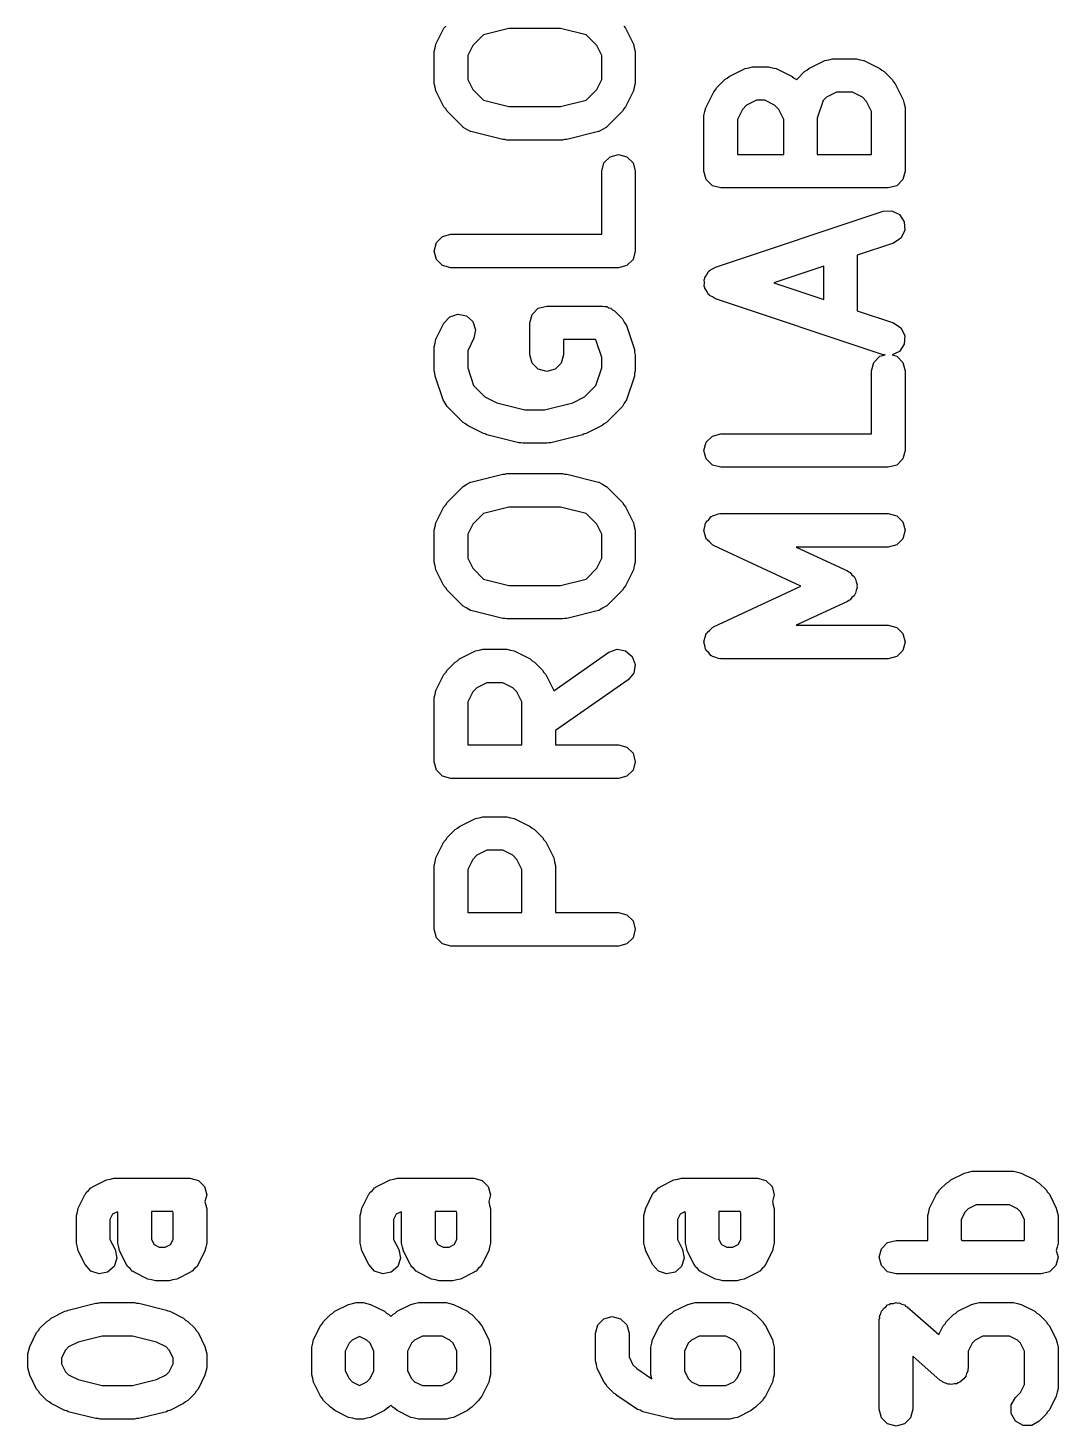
# Model space of a CAD drawing. Extents: x 6.22 to 8.54, y -5.54 to -4.04.
# Drawn here: x 7.6161 to 7.9791, y -5.2839 to -4.7912 of the extents above; entities that cross this region are included whole.
import ezdxf

# ---------------------------------------------------------------- set-up
doc = ezdxf.new("R2010")
doc.units = 0
doc.header["$MEASUREMENT"] = 0
doc.layers.add('BLACK', color=7, linetype='CONTINUOUS')

msp = doc.modelspace()

# ---------------------------------------------------------------- linework, layer by layer
at = {"layer": 'BLACK', "linetype": 'CONTINUOUS'}
for p, q in [((7.75984, -4.79689), (7.76265, -4.79127)), ((7.76265, -4.79127), (7.76328, -4.79056)), ((7.77658, -4.79362), (7.77279, -4.79741)), ((7.78553, -4.79138), (7.77658, -4.79362)), ((7.80376, -4.79138), (7.78553, -4.79138)), ((7.81272, -4.79362), (7.80376, -4.79138)), ((7.81651, -4.79741), (7.81272, -4.79362)), ((7.82602, -4.79056), (7.82665, -4.79127)), ((7.82665, -4.79127), (7.82946, -4.79689)), ((7.75922, -4.79954), (7.75957, -4.79822)), ((7.75957, -4.79822), (7.75984, -4.79689)), ((7.77279, -4.79741), (7.77103, -4.80093)), ((7.81827, -4.80093), (7.81651, -4.79741)), ((7.82946, -4.79689), (7.82973, -4.79822)), ((7.82973, -4.79822), (7.83008, -4.79954)), ((7.75922, -4.81078), (7.75922, -4.79954)), ((7.77103, -4.80093), (7.77103, -4.80939)), ((7.81827, -4.80939), (7.81827, -4.80093)), ((7.83008, -4.79954), (7.83008, -4.81078)), ((7.8913, -4.8055), (7.89693, -4.80269)), ((7.89693, -4.80269), (7.89826, -4.80242)), ((7.89826, -4.80242), (7.89957, -4.80207)), ((7.89957, -4.80207), (7.90801, -4.80207)), ((7.90801, -4.80207), (7.90932, -4.80242)), ((7.90932, -4.80242), (7.91065, -4.80269)), ((7.91065, -4.80269), (7.91627, -4.8055)), ((7.86247, -4.80895), (7.86318, -4.80831)), ((7.86318, -4.80831), (7.86881, -4.8055)), ((7.86881, -4.8055), (7.87014, -4.80523)), ((7.87014, -4.80523), (7.87145, -4.80488)), ((7.87145, -4.80488), (7.87707, -4.80488)), ((7.87707, -4.80488), (7.87838, -4.80523)), ((7.87838, -4.80523), (7.87971, -4.8055)), ((7.87971, -4.8055), (7.88534, -4.80831)), ((7.88534, -4.80831), (7.88605, -4.80895)), ((7.88696, -4.80942), (7.88977, -4.80661)), ((7.88977, -4.80661), (7.89059, -4.80613)), ((7.89059, -4.80613), (7.8913, -4.8055)), ((7.91627, -4.8055), (7.91698, -4.80613)), ((7.91698, -4.80613), (7.91781, -4.80661)), ((7.91781, -4.80661), (7.92062, -4.80942)), ((7.75957, -4.8121), (7.75922, -4.81078)), ((7.75984, -4.81343), (7.75957, -4.8121)), ((7.76265, -4.81905), (7.75984, -4.81343)), ((7.77103, -4.80939), (7.77279, -4.81291)), ((7.77279, -4.81291), (7.77658, -4.8167)), ((7.81272, -4.8167), (7.81651, -4.81291)), ((7.81651, -4.81291), (7.81827, -4.80939)), ((7.82946, -4.81343), (7.82665, -4.81905)), ((7.82973, -4.8121), (7.82946, -4.81343)), ((7.83008, -4.81078), (7.82973, -4.8121)), ((7.85492, -4.81939), (7.85773, -4.81377)), ((7.85773, -4.81377), (7.85836, -4.81306)), ((7.85836, -4.81306), (7.85884, -4.81223)), ((7.85884, -4.81223), (7.86165, -4.80942)), ((7.86165, -4.80942), (7.86247, -4.80895)), ((7.88605, -4.80895), (7.88687, -4.80942)), ((7.88687, -4.80942), (7.88693, -4.80947)), ((7.88693, -4.80947), (7.88696, -4.80942)), ((7.92062, -4.80942), (7.92109, -4.81024)), ((7.92109, -4.81024), (7.92172, -4.81096)), ((7.92172, -4.81096), (7.92454, -4.81658)), ((7.77658, -4.8167), (7.78553, -4.81894)), ((7.80376, -4.81894), (7.81272, -4.8167)), ((7.86932, -4.81845), (7.86787, -4.81991)), ((7.87284, -4.81669), (7.86932, -4.81845)), ((7.87568, -4.81669), (7.87284, -4.81669)), ((7.8792, -4.81845), (7.87568, -4.81669)), ((7.88066, -4.81991), (7.8792, -4.81845)), ((7.89629, -4.81679), (7.89423, -4.82299)), ((7.89744, -4.81564), (7.89629, -4.81679)), ((7.90096, -4.81388), (7.89744, -4.81564)), ((7.90661, -4.81388), (7.90096, -4.81388)), ((7.91013, -4.81564), (7.90661, -4.81388)), ((7.91159, -4.81709), (7.91013, -4.81564)), ((7.91335, -4.82062), (7.91159, -4.81709)), ((7.92454, -4.81658), (7.92481, -4.81791)), ((7.92481, -4.81791), (7.92516, -4.81922)), ((7.76328, -4.81976), (7.76265, -4.81905)), ((7.76376, -4.82058), (7.76328, -4.81976)), ((7.76938, -4.82621), (7.76376, -4.82058)), ((7.78553, -4.81894), (7.80376, -4.81894)), ((7.82554, -4.82058), (7.81992, -4.82621)), ((7.82602, -4.81976), (7.82554, -4.82058)), ((7.82665, -4.81905), (7.82602, -4.81976)), ((7.85429, -4.82203), (7.85465, -4.82072)), ((7.85429, -4.84172), (7.85429, -4.82203)), ((7.85465, -4.82072), (7.85492, -4.81939)), ((7.86787, -4.81991), (7.86611, -4.82343)), ((7.86611, -4.82343), (7.86611, -4.83581)), ((7.88242, -4.82343), (7.88066, -4.81991)), ((7.88242, -4.83581), (7.88242, -4.82343)), ((7.89423, -4.82299), (7.89423, -4.83581)), ((7.91335, -4.83581), (7.91335, -4.82062)), ((7.92516, -4.81922), (7.92516, -4.84172)), ((7.76943, -4.82623), (7.76938, -4.82621)), ((7.76945, -4.82628), (7.76943, -4.82623)), ((7.77075, -4.827), (7.76945, -4.82628)), ((7.77203, -4.82774), (7.77075, -4.827)), ((7.77208, -4.82774), (7.77203, -4.82774)), ((7.77213, -4.82776), (7.77208, -4.82774)), ((7.78337, -4.83057), (7.77213, -4.82776)), ((7.81717, -4.82776), (7.80592, -4.83057)), ((7.81722, -4.82774), (7.81717, -4.82776)), ((7.81727, -4.82774), (7.81722, -4.82774)), ((7.81855, -4.827), (7.81727, -4.82774)), ((7.81984, -4.82628), (7.81855, -4.827)), ((7.81987, -4.82623), (7.81984, -4.82628)), ((7.81992, -4.82621), (7.81987, -4.82623)), ((7.7841, -4.83056), (7.78337, -4.83057)), ((7.78481, -4.83075), (7.7841, -4.83056)), ((7.80449, -4.83075), (7.78481, -4.83075)), ((7.80519, -4.83056), (7.80449, -4.83075)), ((7.80592, -4.83057), (7.80519, -4.83056)), ((7.81906, -4.83877), (7.82122, -4.8366)), ((7.82122, -4.8366), (7.82418, -4.83581)), ((7.82418, -4.83581), (7.82713, -4.8366)), ((7.82713, -4.8366), (7.82929, -4.83877)), ((7.86611, -4.83581), (7.88242, -4.83581)), ((7.89423, -4.83581), (7.91335, -4.83581)), ((7.81827, -4.84172), (7.81906, -4.83877)), ((7.81827, -4.86393), (7.81827, -4.84172)), ((7.82929, -4.83877), (7.83008, -4.84172)), ((7.83008, -4.84172), (7.83008, -4.86984)), ((7.85509, -4.84467), (7.85429, -4.84172)), ((7.92516, -4.84172), (7.92437, -4.84467)), ((7.85725, -4.84683), (7.85509, -4.84467)), ((7.8602, -4.84762), (7.85725, -4.84683)), ((7.91925, -4.84762), (7.8602, -4.84762)), ((7.92221, -4.84683), (7.91925, -4.84762)), ((7.92437, -4.84467), (7.92221, -4.84683)), ((7.85833, -4.87549), (7.91739, -4.8558)), ((7.91739, -4.8558), (7.92044, -4.85562)), ((7.92044, -4.85562), (7.92317, -4.85698)), ((7.92317, -4.85698), (7.92486, -4.85954)), ((7.92504, -4.86259), (7.92367, -4.86532)), ((7.92486, -4.85954), (7.92504, -4.86259)), ((7.75922, -4.86984), (7.76001, -4.86689)), ((7.76001, -4.86689), (7.76217, -4.86473)), ((7.76217, -4.86473), (7.76512, -4.86393)), ((7.76512, -4.86393), (7.81827, -4.86393)), ((7.92112, -4.86701), (7.90829, -4.87128)), ((7.92367, -4.86532), (7.92112, -4.86701)), ((7.76001, -4.87279), (7.75922, -4.86984)), ((7.76217, -4.87495), (7.76001, -4.87279)), ((7.82929, -4.87279), (7.82713, -4.87495)), ((7.83008, -4.86984), (7.82929, -4.87279)), ((7.90829, -4.87128), (7.90829, -4.89089)), ((7.76512, -4.87575), (7.76217, -4.87495)), ((7.82418, -4.87575), (7.76512, -4.87575)), ((7.82713, -4.87495), (7.82418, -4.87575)), ((7.85525, -4.87823), (7.85578, -4.87717)), ((7.85578, -4.87717), (7.85608, -4.87697)), ((7.85608, -4.87697), (7.85628, -4.87667)), ((7.85628, -4.87667), (7.85734, -4.87614)), ((7.85734, -4.87614), (7.85833, -4.87549)), ((7.89648, -4.87522), (7.87887, -4.88109)), ((7.89648, -4.88696), (7.89648, -4.87522)), ((7.85441, -4.8799), (7.85458, -4.87958)), ((7.85449, -4.88109), (7.85441, -4.8799)), ((7.85441, -4.88227), (7.85449, -4.88109)), ((7.85458, -4.8826), (7.85441, -4.88227)), ((7.85458, -4.87958), (7.8546, -4.87922)), ((7.8546, -4.88296), (7.85458, -4.8826)), ((7.8546, -4.87922), (7.85525, -4.87823)), ((7.87887, -4.88109), (7.89648, -4.88696)), ((7.85525, -4.88395), (7.8546, -4.88296)), ((7.85578, -4.88501), (7.85525, -4.88395)), ((7.85608, -4.88521), (7.85578, -4.88501)), ((7.85628, -4.88551), (7.85608, -4.88521)), ((7.85734, -4.88604), (7.85628, -4.88551)), ((7.85833, -4.88669), (7.85734, -4.88604)), ((7.91739, -4.90638), (7.85833, -4.88669)), ((7.76468, -4.89303), (7.76758, -4.89207)), ((7.76758, -4.89207), (7.77057, -4.89268)), ((7.79296, -4.89515), (7.79375, -4.8922)), ((7.79375, -4.8922), (7.79591, -4.89003)), ((7.79591, -4.89003), (7.79887, -4.88924)), ((7.79887, -4.88924), (7.81855, -4.88924)), ((7.81855, -4.88924), (7.8193, -4.88944)), ((7.8193, -4.88944), (7.82008, -4.88944)), ((7.82008, -4.88944), (7.82075, -4.88983)), ((7.82075, -4.88983), (7.8215, -4.89003)), ((7.8215, -4.89003), (7.82205, -4.89058)), ((7.82205, -4.89058), (7.82273, -4.89097)), ((7.82273, -4.89097), (7.82554, -4.89379)), ((7.90829, -4.89089), (7.92112, -4.89517)), ((7.75984, -4.90094), (7.76265, -4.89532)), ((7.76265, -4.89532), (7.76468, -4.89303)), ((7.77057, -4.89268), (7.77286, -4.89471)), ((7.77286, -4.89471), (7.77383, -4.89761)), ((7.79296, -4.9064), (7.79296, -4.89515)), ((7.82554, -4.89379), (7.82622, -4.89496)), ((7.82622, -4.89496), (7.82697, -4.89609)), ((7.82697, -4.89609), (7.82978, -4.90453)), ((7.92112, -4.89517), (7.92367, -4.89686)), ((7.92367, -4.89686), (7.92504, -4.89959)), ((7.75922, -4.90359), (7.75957, -4.90227)), ((7.75957, -4.90227), (7.75984, -4.90094)), ((7.77322, -4.9006), (7.77103, -4.90498)), ((7.77383, -4.89761), (7.77322, -4.9006)), ((7.81611, -4.90105), (7.80477, -4.90105)), ((7.80477, -4.90105), (7.80477, -4.9064)), ((7.8162, -4.90115), (7.81611, -4.90105)), ((7.81827, -4.90736), (7.8162, -4.90115)), ((7.92504, -4.89959), (7.92486, -4.90264)), ((7.75922, -4.91202), (7.75922, -4.90359)), ((7.77103, -4.90498), (7.77103, -4.91106)), ((7.79375, -4.90935), (7.79296, -4.9064)), ((7.80477, -4.9064), (7.80398, -4.90935)), ((7.81827, -4.91106), (7.81827, -4.90736)), ((7.82978, -4.90453), (7.82984, -4.90548)), ((7.82984, -4.90548), (7.83008, -4.9064)), ((7.83008, -4.9064), (7.83008, -4.91202)), ((7.91414, -4.90907), (7.9163, -4.90691)), ((7.9163, -4.90691), (7.91812, -4.90642)), ((7.91812, -4.90642), (7.91739, -4.90638)), ((7.92317, -4.90519), (7.9206, -4.90648)), ((7.9206, -4.90648), (7.92221, -4.90691)), ((7.92221, -4.90691), (7.92437, -4.90907)), ((7.92486, -4.90264), (7.92317, -4.90519)), ((7.75946, -4.91294), (7.75922, -4.91202)), ((7.77103, -4.91106), (7.77309, -4.91727)), ((7.79591, -4.91151), (7.79375, -4.90935)), ((7.79887, -4.9123), (7.79591, -4.91151)), ((7.80182, -4.91151), (7.79887, -4.9123)), ((7.80398, -4.90935), (7.80182, -4.91151)), ((7.8162, -4.91727), (7.81827, -4.91106)), ((7.83008, -4.91202), (7.82984, -4.91294)), ((7.91335, -4.91202), (7.91414, -4.90907)), ((7.91335, -4.93424), (7.91335, -4.91202)), ((7.92437, -4.90907), (7.92516, -4.91202)), ((7.92516, -4.91202), (7.92516, -4.94014)), ((7.75952, -4.91389), (7.75946, -4.91294)), ((7.76233, -4.92233), (7.75952, -4.91389)), ((7.77309, -4.91727), (7.77706, -4.92123)), ((7.81224, -4.92123), (7.8162, -4.91727)), ((7.82978, -4.91389), (7.82697, -4.92233)), ((7.82984, -4.91294), (7.82978, -4.91389)), ((7.77706, -4.92123), (7.78124, -4.92332)), ((7.80805, -4.92332), (7.81224, -4.92123)), ((7.76308, -4.92346), (7.76233, -4.92233)), ((7.76376, -4.92463), (7.76308, -4.92346)), ((7.76938, -4.93026), (7.76376, -4.92463)), ((7.78124, -4.92332), (7.79116, -4.9258)), ((7.79116, -4.9258), (7.79814, -4.9258)), ((7.79814, -4.9258), (7.80805, -4.92332)), ((7.82554, -4.92463), (7.81992, -4.93026)), ((7.82622, -4.92346), (7.82554, -4.92463)), ((7.82697, -4.92233), (7.82622, -4.92346)), ((7.7702, -4.93073), (7.76938, -4.93026)), ((7.77092, -4.93136), (7.7702, -4.93073)), ((7.77654, -4.93418), (7.77092, -4.93136)), ((7.81838, -4.93136), (7.81276, -4.93418)), ((7.81909, -4.93073), (7.81838, -4.93136)), ((7.81992, -4.93026), (7.81909, -4.93073)), ((7.77718, -4.93431), (7.77654, -4.93418)), ((7.77775, -4.93462), (7.77718, -4.93431)), ((7.789, -4.93744), (7.77775, -4.93462)), ((7.81155, -4.93462), (7.8003, -4.93744)), ((7.81212, -4.93431), (7.81155, -4.93462)), ((7.81276, -4.93418), (7.81212, -4.93431)), ((7.85509, -4.93719), (7.85725, -4.93503)), ((7.85725, -4.93503), (7.8602, -4.93424)), ((7.8602, -4.93424), (7.91335, -4.93424)), ((7.78973, -4.93742), (7.789, -4.93744)), ((7.79043, -4.93761), (7.78973, -4.93742)), ((7.79887, -4.93761), (7.79043, -4.93761)), ((7.79957, -4.93742), (7.79887, -4.93761)), ((7.8003, -4.93744), (7.79957, -4.93742)), ((7.85429, -4.94014), (7.85509, -4.93719)), ((7.85509, -4.9431), (7.85429, -4.94014)), ((7.92516, -4.94014), (7.92437, -4.9431)), ((7.85725, -4.94526), (7.85509, -4.9431)), ((7.8602, -4.94605), (7.85725, -4.94526)), ((7.91925, -4.94605), (7.8602, -4.94605)), ((7.92221, -4.94526), (7.91925, -4.94605)), ((7.92437, -4.9431), (7.92221, -4.94526)), ((7.77075, -4.95205), (7.77203, -4.95131)), ((7.77203, -4.95131), (7.77208, -4.95131)), ((7.77208, -4.95131), (7.77213, -4.95129)), ((7.77213, -4.95129), (7.78337, -4.94847)), ((7.78337, -4.94847), (7.7841, -4.94849)), ((7.7841, -4.94849), (7.78481, -4.9483)), ((7.78481, -4.9483), (7.80449, -4.9483)), ((7.80449, -4.9483), (7.80519, -4.94849)), ((7.80519, -4.94849), (7.80592, -4.94847)), ((7.80592, -4.94847), (7.81717, -4.95129)), ((7.81717, -4.95129), (7.81722, -4.95131)), ((7.81722, -4.95131), (7.81727, -4.95131)), ((7.81727, -4.95131), (7.81855, -4.95205)), ((7.76376, -4.95846), (7.76938, -4.95284)), ((7.76938, -4.95284), (7.76943, -4.95281)), ((7.76943, -4.95281), (7.76945, -4.95277)), ((7.76945, -4.95277), (7.77075, -4.95205)), ((7.81855, -4.95205), (7.81984, -4.95277)), ((7.81984, -4.95277), (7.81987, -4.95281)), ((7.81987, -4.95281), (7.81992, -4.95284)), ((7.81992, -4.95284), (7.82554, -4.95846)), ((7.75984, -4.96562), (7.76265, -4.96)), ((7.76265, -4.96), (7.76328, -4.95929)), ((7.76328, -4.95929), (7.76376, -4.95846)), ((7.78553, -4.96011), (7.77658, -4.96235)), ((7.80376, -4.96011), (7.78553, -4.96011)), ((7.81272, -4.96235), (7.80376, -4.96011)), ((7.82554, -4.95846), (7.82602, -4.95929)), ((7.82602, -4.95929), (7.82665, -4.96)), ((7.82665, -4.96), (7.82946, -4.96562)), ((7.75957, -4.96695), (7.75984, -4.96562)), ((7.77279, -4.96614), (7.77103, -4.96966)), ((7.77658, -4.96235), (7.77279, -4.96614)), ((7.81651, -4.96614), (7.81272, -4.96235)), ((7.81827, -4.96966), (7.81651, -4.96614)), ((7.82946, -4.96562), (7.82973, -4.96695)), ((7.85463, -4.96703), (7.85485, -4.96577)), ((7.85485, -4.96577), (7.85502, -4.96557)), ((7.85502, -4.96557), (7.85509, -4.96531)), ((7.85509, -4.96531), (7.85599, -4.96441)), ((7.85599, -4.96441), (7.85681, -4.96343)), ((7.85681, -4.96343), (7.85706, -4.96334)), ((7.85706, -4.96334), (7.85725, -4.96315)), ((7.85725, -4.96315), (7.85848, -4.96282)), ((7.85848, -4.96282), (7.85969, -4.96238)), ((7.85969, -4.96238), (7.85995, -4.96243)), ((7.85995, -4.96243), (7.8602, -4.96236)), ((7.8602, -4.96236), (7.91925, -4.96236)), ((7.91925, -4.96236), (7.92221, -4.96315)), ((7.92221, -4.96315), (7.92437, -4.96531)), ((7.92437, -4.96531), (7.92516, -4.96826)), ((7.75922, -4.96826), (7.75957, -4.96695)), ((7.75922, -4.97951), (7.75922, -4.96826)), ((7.77103, -4.96966), (7.77103, -4.97812)), ((7.81827, -4.97812), (7.81827, -4.96966)), ((7.82973, -4.96695), (7.83008, -4.96826)), ((7.83008, -4.96826), (7.83008, -4.97951)), ((7.85429, -4.96826), (7.85463, -4.96703)), ((7.85436, -4.96852), (7.85429, -4.96826)), ((7.85432, -4.96878), (7.85436, -4.96852)), ((7.85475, -4.96998), (7.85432, -4.96878)), ((7.85509, -4.97122), (7.85475, -4.96998)), ((7.85527, -4.9714), (7.85509, -4.97122)), ((7.85536, -4.97165), (7.85527, -4.9714)), ((7.92437, -4.97122), (7.92221, -4.97338)), ((7.92516, -4.96826), (7.92437, -4.97122)), ((7.85634, -4.97247), (7.85536, -4.97165)), ((7.85725, -4.97338), (7.85634, -4.97247)), ((7.8575, -4.97345), (7.85725, -4.97338)), ((7.8577, -4.97362), (7.8575, -4.97345)), ((7.88842, -4.98795), (7.8577, -4.97362)), ((7.91925, -4.97417), (7.88682, -4.97417)), ((7.88682, -4.97417), (7.90488, -4.9826)), ((7.92221, -4.97338), (7.91925, -4.97417)), ((7.75957, -4.98082), (7.75922, -4.97951)), ((7.75984, -4.98215), (7.75957, -4.98082)), ((7.77103, -4.97812), (7.77279, -4.98164)), ((7.81651, -4.98164), (7.81827, -4.97812)), ((7.82973, -4.98082), (7.82946, -4.98215)), ((7.83008, -4.97951), (7.82973, -4.98082)), ((7.76265, -4.98778), (7.75984, -4.98215)), ((7.77279, -4.98164), (7.77658, -4.98543)), ((7.77658, -4.98543), (7.78553, -4.98767)), ((7.80376, -4.98767), (7.81272, -4.98543)), ((7.81272, -4.98543), (7.81651, -4.98164)), ((7.82946, -4.98215), (7.82665, -4.98778)), ((7.90488, -4.9826), (7.90528, -4.98293)), ((7.90528, -4.98293), (7.90577, -4.98311)), ((7.90577, -4.98311), (7.90643, -4.9839)), ((7.90643, -4.9839), (7.90722, -4.98456)), ((7.90722, -4.98456), (7.9074, -4.98505)), ((7.9074, -4.98505), (7.90773, -4.98545)), ((7.90773, -4.98545), (7.90791, -4.98647)), ((7.76328, -4.98849), (7.76265, -4.98778)), ((7.76376, -4.98931), (7.76328, -4.98849)), ((7.76938, -4.99494), (7.76376, -4.98931)), ((7.78553, -4.98767), (7.80376, -4.98767)), ((7.82554, -4.98931), (7.81992, -4.99494)), ((7.82602, -4.98849), (7.82554, -4.98931)), ((7.82665, -4.98778), (7.82602, -4.98849)), ((7.8577, -5.00228), (7.88842, -4.98795)), ((7.9074, -4.99085), (7.90722, -4.99134)), ((7.90773, -4.99045), (7.9074, -4.99085)), ((7.90791, -4.98943), (7.90773, -4.99045)), ((7.90791, -4.98647), (7.90827, -4.98744)), ((7.90827, -4.98846), (7.90791, -4.98943)), ((7.90827, -4.98744), (7.90817, -4.98795)), ((7.90817, -4.98795), (7.90827, -4.98846)), ((7.76943, -4.99496), (7.76938, -4.99494)), ((7.76945, -4.99501), (7.76943, -4.99496)), ((7.77075, -4.99573), (7.76945, -4.99501)), ((7.77203, -4.99647), (7.77075, -4.99573)), ((7.81855, -4.99573), (7.81727, -4.99647)), ((7.81984, -4.99501), (7.81855, -4.99573)), ((7.81987, -4.99496), (7.81984, -4.99501)), ((7.81992, -4.99494), (7.81987, -4.99496)), ((7.90488, -4.9933), (7.88682, -5.00173)), ((7.90528, -4.99297), (7.90488, -4.9933)), ((7.90577, -4.99279), (7.90528, -4.99297)), ((7.90643, -4.992), (7.90577, -4.99279)), ((7.90722, -4.99134), (7.90643, -4.992)), ((7.77208, -4.99647), (7.77203, -4.99647)), ((7.77213, -4.99649), (7.77208, -4.99647)), ((7.78337, -4.9993), (7.77213, -4.99649)), ((7.7841, -4.99929), (7.78337, -4.9993)), ((7.78481, -4.99948), (7.7841, -4.99929)), ((7.80449, -4.99948), (7.78481, -4.99948)), ((7.80519, -4.99929), (7.80449, -4.99948)), ((7.80592, -4.9993), (7.80519, -4.99929)), ((7.81717, -4.99649), (7.80592, -4.9993)), ((7.81722, -4.99647), (7.81717, -4.99649)), ((7.81727, -4.99647), (7.81722, -4.99647)), ((7.85432, -5.00712), (7.85475, -5.00592)), ((7.85475, -5.00592), (7.85509, -5.00468)), ((7.85509, -5.00468), (7.85527, -5.0045)), ((7.85527, -5.0045), (7.85536, -5.00425)), ((7.85536, -5.00425), (7.85634, -5.00343)), ((7.85634, -5.00343), (7.85725, -5.00252)), ((7.85725, -5.00252), (7.8575, -5.00245)), ((7.8575, -5.00245), (7.8577, -5.00228)), ((7.88682, -5.00173), (7.91925, -5.00173)), ((7.91925, -5.00173), (7.92221, -5.00252)), ((7.92221, -5.00252), (7.92437, -5.00468)), ((7.92437, -5.00468), (7.92516, -5.00763)), ((7.7681, -5.0136), (7.77373, -5.01079)), ((7.77373, -5.01079), (7.77506, -5.01052)), ((7.77506, -5.01052), (7.77637, -5.01017)), ((7.77637, -5.01017), (7.78481, -5.01017)), ((7.78481, -5.01017), (7.78612, -5.01052)), ((7.78612, -5.01052), (7.78745, -5.01079)), ((7.78745, -5.01079), (7.79307, -5.0136)), ((7.82079, -5.01123), (7.82366, -5.01019)), ((7.82366, -5.01019), (7.82667, -5.01072)), ((7.82667, -5.01072), (7.82901, -5.01268)), ((7.85429, -5.00763), (7.85436, -5.00738)), ((7.85463, -5.00887), (7.85429, -5.00763)), ((7.85436, -5.00738), (7.85432, -5.00712)), ((7.85485, -5.01013), (7.85463, -5.00887)), ((7.85502, -5.01033), (7.85485, -5.01013)), ((7.85509, -5.01059), (7.85502, -5.01033)), ((7.85599, -5.01149), (7.85509, -5.01059)), ((7.92437, -5.01059), (7.92221, -5.01275)), ((7.92516, -5.00763), (7.92437, -5.01059)), ((7.76376, -5.01752), (7.76657, -5.01471)), ((7.76657, -5.01471), (7.76739, -5.01423)), ((7.76739, -5.01423), (7.7681, -5.0136)), ((7.79307, -5.0136), (7.79378, -5.01423)), ((7.79378, -5.01423), (7.79461, -5.01471)), ((7.79461, -5.01471), (7.79742, -5.01752)), ((7.80137, -5.02483), (7.82079, -5.01123)), ((7.82901, -5.01268), (7.83006, -5.01556)), ((7.83006, -5.01556), (7.82953, -5.01857)), ((7.85681, -5.01247), (7.85599, -5.01149)), ((7.85706, -5.01256), (7.85681, -5.01247)), ((7.85725, -5.01275), (7.85706, -5.01256)), ((7.85848, -5.01308), (7.85725, -5.01275)), ((7.85969, -5.01352), (7.85848, -5.01308)), ((7.85995, -5.01347), (7.85969, -5.01352)), ((7.8602, -5.01354), (7.85995, -5.01347)), ((7.91925, -5.01354), (7.8602, -5.01354)), ((7.92221, -5.01275), (7.91925, -5.01354)), ((7.75984, -5.02468), (7.76265, -5.01905)), ((7.76265, -5.01905), (7.76328, -5.01834)), ((7.76328, -5.01834), (7.76376, -5.01752)), ((7.79742, -5.01752), (7.79789, -5.01834)), ((7.79789, -5.01834), (7.79852, -5.01905)), ((7.79852, -5.01905), (7.80134, -5.02468)), ((7.82953, -5.01857), (7.82756, -5.02091)), ((7.75957, -5.02601), (7.75984, -5.02468)), ((7.77279, -5.02519), (7.77103, -5.02871)), ((7.77424, -5.02374), (7.77279, -5.02519)), ((7.77776, -5.02198), (7.77424, -5.02374)), ((7.78341, -5.02198), (7.77776, -5.02198)), ((7.78693, -5.02374), (7.78341, -5.02198)), ((7.78839, -5.02519), (7.78693, -5.02374)), ((7.79015, -5.02871), (7.78839, -5.02519)), ((7.80134, -5.02468), (7.80137, -5.02483)), ((7.82756, -5.02091), (7.80196, -5.03883)), ((7.75922, -5.02732), (7.75957, -5.02601)), ((7.75922, -5.04982), (7.75922, -5.02732)), ((7.77103, -5.02871), (7.77103, -5.04391)), ((7.79015, -5.04391), (7.79015, -5.02871)), ((7.80196, -5.03883), (7.80196, -5.04391)), ((7.77103, -5.04391), (7.79015, -5.04391)), ((7.80196, -5.04391), (7.82418, -5.04391)), ((7.82418, -5.04391), (7.82713, -5.0447)), ((7.82713, -5.0447), (7.82929, -5.04686)), ((7.76001, -5.05277), (7.75922, -5.04982)), ((7.82929, -5.04686), (7.83008, -5.04982)), ((7.83008, -5.04982), (7.82929, -5.05277)), ((7.76217, -5.05493), (7.76001, -5.05277)), ((7.76512, -5.05572), (7.76217, -5.05493)), ((7.82713, -5.05493), (7.82418, -5.05572)), ((7.82929, -5.05277), (7.82713, -5.05493)), ((7.82418, -5.05572), (7.76512, -5.05572)), ((7.7681, -5.07266), (7.77373, -5.06984)), ((7.77373, -5.06984), (7.77506, -5.06957)), ((7.77506, -5.06957), (7.77637, -5.06922)), ((7.77637, -5.06922), (7.78481, -5.06922)), ((7.78481, -5.06922), (7.78612, -5.06957)), ((7.78612, -5.06957), (7.78745, -5.06984)), ((7.78745, -5.06984), (7.79307, -5.07266)), ((7.76376, -5.07658), (7.76657, -5.07376)), ((7.76657, -5.07376), (7.76739, -5.07329)), ((7.76739, -5.07329), (7.7681, -5.07266)), ((7.79307, -5.07266), (7.79378, -5.07329)), ((7.79378, -5.07329), (7.79461, -5.07376)), ((7.79461, -5.07376), (7.79742, -5.07658)), ((7.75984, -5.08373), (7.76265, -5.07811)), ((7.76265, -5.07811), (7.76328, -5.0774)), ((7.76328, -5.0774), (7.76376, -5.07658)), ((7.79742, -5.07658), (7.79789, -5.0774)), ((7.79789, -5.0774), (7.79852, -5.07811)), ((7.79852, -5.07811), (7.80134, -5.08373)), ((7.75957, -5.08506), (7.75984, -5.08373)), ((7.77279, -5.08425), (7.77103, -5.08777)), ((7.77424, -5.08279), (7.77279, -5.08425)), ((7.77776, -5.08103), (7.77424, -5.08279)), ((7.78341, -5.08103), (7.77776, -5.08103)), ((7.78693, -5.08279), (7.78341, -5.08103)), ((7.78839, -5.08425), (7.78693, -5.08279)), ((7.79015, -5.08777), (7.78839, -5.08425)), ((7.80134, -5.08373), (7.80161, -5.08506)), ((7.75922, -5.08638), (7.75957, -5.08506)), ((7.75922, -5.10887), (7.75922, -5.08638)), ((7.77103, -5.08777), (7.77103, -5.10297)), ((7.79015, -5.10297), (7.79015, -5.08777)), ((7.80161, -5.08506), (7.80196, -5.08638)), ((7.80196, -5.08638), (7.80196, -5.10297)), ((7.77103, -5.10297), (7.79015, -5.10297)), ((7.80196, -5.10297), (7.82418, -5.10297)), ((7.82418, -5.10297), (7.82713, -5.10376)), ((7.82713, -5.10376), (7.82929, -5.10592)), ((7.76001, -5.11183), (7.75922, -5.10887)), ((7.82929, -5.10592), (7.83008, -5.10887)), ((7.83008, -5.10887), (7.82929, -5.11183)), ((7.76217, -5.11399), (7.76001, -5.11183)), ((7.76512, -5.11478), (7.76217, -5.11399)), ((7.82713, -5.11399), (7.82418, -5.11478)), ((7.82929, -5.11183), (7.82713, -5.11399)), ((7.82418, -5.11478), (7.76512, -5.11478)), ((7.63883, -5.19964), (7.6437, -5.1972)), ((7.6437, -5.1972), (7.64503, -5.19693)), ((7.64503, -5.19693), (7.64634, -5.19658)), ((7.64634, -5.19658), (7.67315, -5.19658)), ((7.67315, -5.19658), (7.67611, -5.19737)), ((7.67611, -5.19737), (7.67827, -5.19953)), ((7.73883, -5.19964), (7.7437, -5.1972)), ((7.7437, -5.1972), (7.74503, -5.19693)), ((7.74503, -5.19693), (7.74634, -5.19658)), ((7.74634, -5.19658), (7.77315, -5.19658)), ((7.77315, -5.19658), (7.77611, -5.19737)), ((7.77611, -5.19737), (7.77827, -5.19953)), ((7.83883, -5.19964), (7.8437, -5.1972)), ((7.8437, -5.1972), (7.84503, -5.19693)), ((7.84503, -5.19693), (7.84634, -5.19658)), ((7.84634, -5.19658), (7.87315, -5.19658)), ((7.87315, -5.19658), (7.87611, -5.19737)), ((7.87611, -5.19737), (7.87827, -5.19953)), ((7.93973, -5.19831), (7.94055, -5.19783)), ((7.94055, -5.19783), (7.94127, -5.1972)), ((7.94127, -5.1972), (7.94614, -5.19477)), ((7.94614, -5.19477), (7.94747, -5.19449)), ((7.94747, -5.19449), (7.94878, -5.19414)), ((7.94878, -5.19414), (7.9634, -5.19414)), ((7.9634, -5.19414), (7.96472, -5.19449)), ((7.96472, -5.19449), (7.96605, -5.19477)), ((7.96605, -5.19477), (7.97092, -5.1972)), ((7.97092, -5.1972), (7.97163, -5.19783)), ((7.97163, -5.19783), (7.97245, -5.19831)), ((7.63375, -5.20716), (7.63619, -5.20228)), ((7.63619, -5.20228), (7.63643, -5.20201)), ((7.63643, -5.20201), (7.63654, -5.20167)), ((7.63654, -5.20167), (7.63743, -5.20088)), ((7.63743, -5.20088), (7.63822, -5.19999)), ((7.63822, -5.19999), (7.63856, -5.19988)), ((7.63856, -5.19988), (7.63883, -5.19964)), ((7.67827, -5.19953), (7.67906, -5.20249)), ((7.67906, -5.20249), (7.67845, -5.20477)), ((7.73375, -5.20716), (7.73619, -5.20228)), ((7.73619, -5.20228), (7.73643, -5.20201)), ((7.73643, -5.20201), (7.73654, -5.20167)), ((7.73654, -5.20167), (7.73743, -5.20088)), ((7.73743, -5.20088), (7.73822, -5.19999)), ((7.73822, -5.19999), (7.73856, -5.19988)), ((7.73856, -5.19988), (7.73883, -5.19964)), ((7.77827, -5.19953), (7.77906, -5.20249)), ((7.77906, -5.20249), (7.77845, -5.20477)), ((7.83375, -5.20716), (7.83619, -5.20228)), ((7.83619, -5.20228), (7.83643, -5.20201)), ((7.83643, -5.20201), (7.83654, -5.20167)), ((7.83654, -5.20167), (7.83743, -5.20088)), ((7.83743, -5.20088), (7.83822, -5.19999)), ((7.83822, -5.19999), (7.83856, -5.19988)), ((7.83856, -5.19988), (7.83883, -5.19964)), ((7.87827, -5.19953), (7.87906, -5.20249)), ((7.87906, -5.20249), (7.87845, -5.20477)), ((7.93375, -5.20716), (7.93619, -5.20228)), ((7.93619, -5.20228), (7.93682, -5.20157)), ((7.93682, -5.20157), (7.93729, -5.20075)), ((7.93729, -5.20075), (7.93973, -5.19831)), ((7.97245, -5.19831), (7.97489, -5.20075)), ((7.97489, -5.20075), (7.97537, -5.20157)), ((7.97537, -5.20157), (7.976, -5.20228)), ((7.976, -5.20228), (7.97844, -5.20716)), ((7.63348, -5.20849), (7.63375, -5.20716)), ((7.67845, -5.20477), (7.67871, -5.20605)), ((7.67871, -5.20605), (7.67906, -5.20736)), ((7.67906, -5.20736), (7.67906, -5.21955)), ((7.73348, -5.20849), (7.73375, -5.20716)), ((7.77845, -5.20477), (7.77871, -5.20605)), ((7.77871, -5.20605), (7.77906, -5.20736)), ((7.77906, -5.20736), (7.77906, -5.21955)), ((7.83348, -5.20849), (7.83375, -5.20716)), ((7.87845, -5.20477), (7.87871, -5.20605)), ((7.87871, -5.20605), (7.87906, -5.20736)), ((7.87906, -5.20736), (7.87906, -5.21955)), ((7.93348, -5.20849), (7.93375, -5.20716)), ((7.94741, -5.20734), (7.94632, -5.20842)), ((7.95018, -5.20595), (7.94741, -5.20734)), ((7.96201, -5.20595), (7.95018, -5.20595)), ((7.96478, -5.20734), (7.96201, -5.20595)), ((7.96586, -5.20842), (7.96478, -5.20734)), ((7.97844, -5.20716), (7.97871, -5.20849)), ((7.63313, -5.2098), (7.63348, -5.20849)), ((7.63313, -5.21955), (7.63313, -5.2098)), ((7.64587, -5.20932), (7.64494, -5.21119)), ((7.64494, -5.21119), (7.64494, -5.21815)), ((7.6476, -5.20846), (7.64587, -5.20932)), ((7.64775, -5.20875), (7.6476, -5.20846)), ((7.64775, -5.21955), (7.64775, -5.20875)), ((7.65956, -5.20839), (7.65956, -5.21815)), ((7.66707, -5.20839), (7.65956, -5.20839)), ((7.66725, -5.20875), (7.66707, -5.20839)), ((7.66725, -5.21815), (7.66725, -5.20875)), ((7.73313, -5.2098), (7.73348, -5.20849)), ((7.73313, -5.21955), (7.73313, -5.2098)), ((7.74587, -5.20932), (7.74494, -5.21119)), ((7.74494, -5.21119), (7.74494, -5.21815)), ((7.7476, -5.20846), (7.74587, -5.20932)), ((7.74775, -5.20875), (7.7476, -5.20846)), ((7.74775, -5.21955), (7.74775, -5.20875)), ((7.75956, -5.20839), (7.75956, -5.21815)), ((7.76707, -5.20839), (7.75956, -5.20839)), ((7.76725, -5.20875), (7.76707, -5.20839)), ((7.76725, -5.21815), (7.76725, -5.20875)), ((7.83313, -5.2098), (7.83348, -5.20849)), ((7.83313, -5.21955), (7.83313, -5.2098)), ((7.84587, -5.20932), (7.84494, -5.21119)), ((7.84494, -5.21119), (7.84494, -5.21815)), ((7.8476, -5.20846), (7.84587, -5.20932)), ((7.84775, -5.20875), (7.8476, -5.20846)), ((7.84775, -5.21955), (7.84775, -5.20875)), ((7.85956, -5.20839), (7.85956, -5.21815)), ((7.86707, -5.20839), (7.85956, -5.20839)), ((7.86725, -5.20875), (7.86707, -5.20839)), ((7.86725, -5.21815), (7.86725, -5.20875)), ((7.93313, -5.2098), (7.93348, -5.20849)), ((7.93313, -5.21852), (7.93313, -5.2098)), ((7.94632, -5.20842), (7.94494, -5.21119)), ((7.94494, -5.21119), (7.94494, -5.21815)), ((7.96725, -5.21119), (7.96586, -5.20842)), ((7.96725, -5.21815), (7.96725, -5.21119)), ((7.97871, -5.20849), (7.97906, -5.2098)), ((7.97906, -5.2098), (7.97906, -5.21955)), ((7.63348, -5.22086), (7.63313, -5.21955)), ((7.63375, -5.22219), (7.63348, -5.22086)), ((7.63619, -5.22706), (7.63375, -5.22219)), ((7.64494, -5.21815), (7.64675, -5.22178)), ((7.64675, -5.22178), (7.64736, -5.22477)), ((7.6481, -5.22086), (7.64775, -5.21955)), ((7.64837, -5.22219), (7.6481, -5.22086)), ((7.65081, -5.22706), (7.64837, -5.22219)), ((7.65956, -5.21815), (7.66049, -5.22002)), ((7.66049, -5.22002), (7.66236, -5.22095)), ((7.66236, -5.22095), (7.66445, -5.22095)), ((7.66445, -5.22095), (7.66631, -5.22002)), ((7.66631, -5.22002), (7.66725, -5.21815)), ((7.67844, -5.22219), (7.676, -5.22706)), ((7.67871, -5.22086), (7.67844, -5.22219)), ((7.67906, -5.21955), (7.67871, -5.22086)), ((7.73348, -5.22086), (7.73313, -5.21955)), ((7.73375, -5.22219), (7.73348, -5.22086)), ((7.73619, -5.22706), (7.73375, -5.22219)), ((7.74494, -5.21815), (7.74675, -5.22178)), ((7.74675, -5.22178), (7.74736, -5.22477)), ((7.7481, -5.22086), (7.74775, -5.21955)), ((7.74837, -5.22219), (7.7481, -5.22086)), ((7.75081, -5.22706), (7.74837, -5.22219)), ((7.75956, -5.21815), (7.76049, -5.22002)), ((7.76049, -5.22002), (7.76236, -5.22095)), ((7.76236, -5.22095), (7.76445, -5.22095)), ((7.76445, -5.22095), (7.76631, -5.22002)), ((7.76631, -5.22002), (7.76725, -5.21815)), ((7.77844, -5.22219), (7.776, -5.22706)), ((7.77871, -5.22086), (7.77844, -5.22219)), ((7.77906, -5.21955), (7.77871, -5.22086)), ((7.83348, -5.22086), (7.83313, -5.21955)), ((7.83375, -5.22219), (7.83348, -5.22086)), ((7.83619, -5.22706), (7.83375, -5.22219)), ((7.84494, -5.21815), (7.84675, -5.22178)), ((7.84675, -5.22178), (7.84736, -5.22477)), ((7.8481, -5.22086), (7.84775, -5.21955)), ((7.84837, -5.22219), (7.8481, -5.22086)), ((7.85081, -5.22706), (7.84837, -5.22219)), ((7.85956, -5.21815), (7.86049, -5.22002)), ((7.86049, -5.22002), (7.86236, -5.22095)), ((7.86236, -5.22095), (7.86445, -5.22095)), ((7.86445, -5.22095), (7.86631, -5.22002)), ((7.86631, -5.22002), (7.86725, -5.21815)), ((7.87844, -5.22219), (7.876, -5.22706)), ((7.87871, -5.22086), (7.87844, -5.22219)), ((7.87906, -5.21955), (7.87871, -5.22086)), ((7.91607, -5.22442), (7.91686, -5.22147)), ((7.91686, -5.22147), (7.91902, -5.21931)), ((7.91902, -5.21931), (7.92197, -5.21852)), ((7.92197, -5.21852), (7.93313, -5.21852)), ((7.94494, -5.21815), (7.94512, -5.21852)), ((7.94512, -5.21852), (7.96707, -5.21852)), ((7.96707, -5.21852), (7.96725, -5.21815)), ((7.97871, -5.22086), (7.97845, -5.22213)), ((7.97845, -5.22213), (7.97906, -5.22442)), ((7.97906, -5.21955), (7.97871, -5.22086)), ((7.63822, -5.22935), (7.63619, -5.22706)), ((7.6464, -5.22767), (7.64411, -5.2297)), ((7.64736, -5.22477), (7.6464, -5.22767)), ((7.65105, -5.22733), (7.65081, -5.22706)), ((7.65116, -5.22767), (7.65105, -5.22733)), ((7.65205, -5.22846), (7.65116, -5.22767)), ((7.67564, -5.22767), (7.67476, -5.22846)), ((7.67576, -5.22733), (7.67564, -5.22767)), ((7.676, -5.22706), (7.67576, -5.22733)), ((7.73822, -5.22935), (7.73619, -5.22706)), ((7.7464, -5.22767), (7.74411, -5.2297)), ((7.74736, -5.22477), (7.7464, -5.22767)), ((7.75105, -5.22733), (7.75081, -5.22706)), ((7.75116, -5.22767), (7.75105, -5.22733)), ((7.75205, -5.22846), (7.75116, -5.22767)), ((7.77564, -5.22767), (7.77476, -5.22846)), ((7.77576, -5.22733), (7.77564, -5.22767)), ((7.776, -5.22706), (7.77576, -5.22733)), ((7.83822, -5.22935), (7.83619, -5.22706)), ((7.8464, -5.22767), (7.84411, -5.2297)), ((7.84736, -5.22477), (7.8464, -5.22767)), ((7.85105, -5.22733), (7.85081, -5.22706)), ((7.85116, -5.22767), (7.85105, -5.22733)), ((7.85205, -5.22846), (7.85116, -5.22767)), ((7.87564, -5.22767), (7.87476, -5.22846)), ((7.87576, -5.22733), (7.87564, -5.22767)), ((7.876, -5.22706), (7.87576, -5.22733)), ((7.91686, -5.22737), (7.91607, -5.22442)), ((7.91902, -5.22954), (7.91686, -5.22737)), ((7.97827, -5.22737), (7.97611, -5.22954)), ((7.97906, -5.22442), (7.97827, -5.22737)), ((7.64112, -5.23032), (7.63822, -5.22935)), ((7.64411, -5.2297), (7.64112, -5.23032)), ((7.65284, -5.22935), (7.65205, -5.22846)), ((7.65318, -5.22946), (7.65284, -5.22935)), ((7.65345, -5.2297), (7.65318, -5.22946)), ((7.65833, -5.23214), (7.65345, -5.2297)), ((7.65966, -5.23241), (7.65833, -5.23214)), ((7.66097, -5.23276), (7.65966, -5.23241)), ((7.66715, -5.23241), (7.66584, -5.23276)), ((7.66848, -5.23214), (7.66715, -5.23241)), ((7.67336, -5.2297), (7.66848, -5.23214)), ((7.67363, -5.22946), (7.67336, -5.2297)), ((7.67397, -5.22935), (7.67363, -5.22946)), ((7.67476, -5.22846), (7.67397, -5.22935)), ((7.74112, -5.23032), (7.73822, -5.22935)), ((7.74411, -5.2297), (7.74112, -5.23032)), ((7.75284, -5.22935), (7.75205, -5.22846)), ((7.75318, -5.22946), (7.75284, -5.22935)), ((7.75345, -5.2297), (7.75318, -5.22946)), ((7.75833, -5.23214), (7.75345, -5.2297)), ((7.75966, -5.23241), (7.75833, -5.23214)), ((7.76097, -5.23276), (7.75966, -5.23241)), ((7.76715, -5.23241), (7.76584, -5.23276)), ((7.76848, -5.23214), (7.76715, -5.23241)), ((7.77336, -5.2297), (7.76848, -5.23214)), ((7.77363, -5.22946), (7.77336, -5.2297)), ((7.77397, -5.22935), (7.77363, -5.22946)), ((7.77476, -5.22846), (7.77397, -5.22935)), ((7.84112, -5.23032), (7.83822, -5.22935)), ((7.84411, -5.2297), (7.84112, -5.23032)), ((7.85284, -5.22935), (7.85205, -5.22846)), ((7.85318, -5.22946), (7.85284, -5.22935)), ((7.85345, -5.2297), (7.85318, -5.22946)), ((7.85833, -5.23214), (7.85345, -5.2297)), ((7.85966, -5.23241), (7.85833, -5.23214)), ((7.86097, -5.23276), (7.85966, -5.23241)), ((7.86715, -5.23241), (7.86584, -5.23276)), ((7.86848, -5.23214), (7.86715, -5.23241)), ((7.87336, -5.2297), (7.86848, -5.23214)), ((7.87363, -5.22946), (7.87336, -5.2297)), ((7.87397, -5.22935), (7.87363, -5.22946)), ((7.87476, -5.22846), (7.87397, -5.22935)), ((7.92197, -5.23033), (7.91902, -5.22954)), ((7.97315, -5.23033), (7.92197, -5.23033)), ((7.97611, -5.22954), (7.97315, -5.23033)), ((7.66584, -5.23276), (7.66097, -5.23276)), ((7.76584, -5.23276), (7.76097, -5.23276)), ((7.86584, -5.23276), (7.86097, -5.23276)), ((7.63029, -5.24306), (7.64004, -5.24063)), ((7.64004, -5.24063), (7.64077, -5.24064)), ((7.64077, -5.24064), (7.64147, -5.24045)), ((7.64147, -5.24045), (7.65366, -5.24045)), ((7.65366, -5.24045), (7.65436, -5.24064)), ((7.65436, -5.24064), (7.65509, -5.24063)), ((7.65509, -5.24063), (7.66484, -5.24306)), ((7.72421, -5.24351), (7.72908, -5.24107)), ((7.72908, -5.24107), (7.73041, -5.2408)), ((7.73041, -5.2408), (7.73172, -5.24045)), ((7.73172, -5.24045), (7.73416, -5.24045)), ((7.73416, -5.24045), (7.73547, -5.2408)), ((7.73547, -5.2408), (7.7368, -5.24107)), ((7.7368, -5.24107), (7.74167, -5.24351)), ((7.74614, -5.24351), (7.75101, -5.24107)), ((7.75101, -5.24107), (7.75234, -5.2408)), ((7.75234, -5.2408), (7.75366, -5.24045)), ((7.75366, -5.24045), (7.7634, -5.24045)), ((7.7634, -5.24045), (7.76472, -5.2408)), ((7.76472, -5.2408), (7.76605, -5.24107)), ((7.76605, -5.24107), (7.77092, -5.24351)), ((7.8437, -5.24351), (7.84858, -5.24107)), ((7.84858, -5.24107), (7.84991, -5.2408)), ((7.84991, -5.2408), (7.85122, -5.24045)), ((7.85122, -5.24045), (7.8634, -5.24045)), ((7.8634, -5.24045), (7.86472, -5.2408)), ((7.86472, -5.2408), (7.86605, -5.24107)), ((7.86605, -5.24107), (7.87092, -5.24351)), ((7.91727, -5.24299), (7.91753, -5.24247)), ((7.91753, -5.24247), (7.91833, -5.24193)), ((7.91833, -5.24193), (7.91902, -5.24124)), ((7.91902, -5.24124), (7.91958, -5.24109)), ((7.91958, -5.24109), (7.92007, -5.24077)), ((7.92007, -5.24077), (7.92104, -5.2407)), ((7.92104, -5.2407), (7.92197, -5.24045)), ((7.92197, -5.24045), (7.92254, -5.2406)), ((7.92254, -5.2406), (7.92312, -5.24056)), ((7.92312, -5.24056), (7.92399, -5.24099)), ((7.92399, -5.24099), (7.92492, -5.24124)), ((7.92492, -5.24124), (7.92534, -5.24165)), ((7.92534, -5.24165), (7.92586, -5.24191)), ((7.92586, -5.24191), (7.93706, -5.25171)), ((7.9437, -5.24351), (7.94858, -5.24107)), ((7.94858, -5.24107), (7.94991, -5.2408)), ((7.94991, -5.2408), (7.95122, -5.24045)), ((7.95122, -5.24045), (7.9634, -5.24045)), ((7.9634, -5.24045), (7.96472, -5.2408)), ((7.96472, -5.2408), (7.96605, -5.24107)), ((7.96605, -5.24107), (7.97092, -5.24351)), ((7.62023, -5.24949), (7.62267, -5.24705)), ((7.62267, -5.24705), (7.62349, -5.24658)), ((7.62349, -5.24658), (7.62421, -5.24595)), ((7.62421, -5.24595), (7.62908, -5.24351)), ((7.62908, -5.24351), (7.62972, -5.24338)), ((7.62972, -5.24338), (7.63029, -5.24306)), ((7.66484, -5.24306), (7.66541, -5.24338)), ((7.66541, -5.24338), (7.66605, -5.24351)), ((7.66605, -5.24351), (7.67092, -5.24595)), ((7.67092, -5.24595), (7.67163, -5.24658)), ((7.67163, -5.24658), (7.67245, -5.24705)), ((7.67245, -5.24705), (7.67489, -5.24949)), ((7.71976, -5.24788), (7.72023, -5.24705)), ((7.72023, -5.24705), (7.72267, -5.24462)), ((7.72267, -5.24462), (7.72349, -5.24414)), ((7.72349, -5.24414), (7.72421, -5.24351)), ((7.74167, -5.24351), (7.74239, -5.24414)), ((7.74239, -5.24414), (7.74321, -5.24462)), ((7.74321, -5.24462), (7.74391, -5.24532)), ((7.74391, -5.24532), (7.74461, -5.24462)), ((7.74461, -5.24462), (7.74543, -5.24414)), ((7.74543, -5.24414), (7.74614, -5.24351)), ((7.77092, -5.24351), (7.77163, -5.24414)), ((7.77163, -5.24414), (7.77245, -5.24462)), ((7.77245, -5.24462), (7.77489, -5.24705)), ((7.77489, -5.24705), (7.77537, -5.24788)), ((7.81686, -5.24828), (7.81902, -5.24612)), ((7.81902, -5.24612), (7.82197, -5.24532)), ((7.82197, -5.24532), (7.82492, -5.24612)), ((7.82492, -5.24612), (7.82709, -5.24828)), ((7.83926, -5.24788), (7.83973, -5.24705)), ((7.83973, -5.24705), (7.84217, -5.24462)), ((7.84217, -5.24462), (7.84299, -5.24414)), ((7.84299, -5.24414), (7.8437, -5.24351)), ((7.87092, -5.24351), (7.87163, -5.24414)), ((7.87163, -5.24414), (7.87245, -5.24462)), ((7.87245, -5.24462), (7.87489, -5.24705)), ((7.87489, -5.24705), (7.87537, -5.24788)), ((7.91607, -5.24636), (7.91622, -5.24579)), ((7.91607, -5.27804), (7.91607, -5.24636)), ((7.91618, -5.24521), (7.91661, -5.24434)), ((7.91622, -5.24579), (7.91618, -5.24521)), ((7.91661, -5.24434), (7.91686, -5.2434)), ((7.91686, -5.2434), (7.91727, -5.24299)), ((7.93926, -5.24788), (7.93973, -5.24705)), ((7.93973, -5.24705), (7.94217, -5.24462)), ((7.94217, -5.24462), (7.94299, -5.24414)), ((7.94299, -5.24414), (7.9437, -5.24351)), ((7.97092, -5.24351), (7.97163, -5.24414)), ((7.97163, -5.24414), (7.97245, -5.24462)), ((7.97245, -5.24462), (7.97489, -5.24705)), ((7.97489, -5.24705), (7.97537, -5.24788)), ((7.61669, -5.2559), (7.61913, -5.25103)), ((7.61913, -5.25103), (7.61976, -5.25031)), ((7.61976, -5.25031), (7.62023, -5.24949)), ((7.6422, -5.25226), (7.63378, -5.25436)), ((7.65293, -5.25226), (7.6422, -5.25226)), ((7.66134, -5.25436), (7.65293, -5.25226)), ((7.67489, -5.24949), (7.67537, -5.25031)), ((7.67537, -5.25031), (7.676, -5.25103)), ((7.676, -5.25103), (7.67844, -5.2559)), ((7.71669, -5.25346), (7.71913, -5.24859)), ((7.71913, -5.24859), (7.71976, -5.24788)), ((7.75505, -5.25226), (7.75228, -5.25365)), ((7.76201, -5.25226), (7.75505, -5.25226)), ((7.76478, -5.25365), (7.76201, -5.25226)), ((7.77537, -5.24788), (7.776, -5.24859)), ((7.776, -5.24859), (7.77844, -5.25346)), ((7.81607, -5.25123), (7.81686, -5.24828)), ((7.81607, -5.26098), (7.81607, -5.25123)), ((7.82709, -5.24828), (7.82788, -5.25123)), ((7.82788, -5.25123), (7.82788, -5.25958)), ((7.83619, -5.25346), (7.83862, -5.24859)), ((7.83862, -5.24859), (7.83926, -5.24788)), ((7.85261, -5.25226), (7.84984, -5.25365)), ((7.86201, -5.25226), (7.85261, -5.25226)), ((7.86478, -5.25365), (7.86201, -5.25226)), ((7.87537, -5.24788), (7.876, -5.24859)), ((7.876, -5.24859), (7.87844, -5.25346)), ((7.93706, -5.25171), (7.93862, -5.24859)), ((7.93862, -5.24859), (7.93926, -5.24788)), ((7.95261, -5.25226), (7.94984, -5.25365)), ((7.96201, -5.25226), (7.95261, -5.25226)), ((7.96478, -5.25365), (7.96201, -5.25226)), ((7.97537, -5.24788), (7.976, -5.24859)), ((7.976, -5.24859), (7.97844, -5.25346)), ((7.61607, -5.25854), (7.61642, -5.25723)), ((7.61642, -5.25723), (7.61669, -5.2559)), ((7.62926, -5.25717), (7.62788, -5.25994)), ((7.63034, -5.25608), (7.62926, -5.25717)), ((7.63378, -5.25436), (7.63034, -5.25608)), ((7.66478, -5.25608), (7.66134, -5.25436)), ((7.66586, -5.25717), (7.66478, -5.25608)), ((7.66725, -5.25994), (7.66586, -5.25717)), ((7.67844, -5.2559), (7.67871, -5.25723)), ((7.67871, -5.25723), (7.67906, -5.25854)), ((7.71607, -5.2561), (7.71642, -5.25479)), ((7.71607, -5.26585), (7.71607, -5.2561)), ((7.71642, -5.25479), (7.71669, -5.25346)), ((7.72926, -5.25473), (7.72788, -5.2575)), ((7.73034, -5.25365), (7.72926, -5.25473)), ((7.73294, -5.25235), (7.73034, -5.25365)), ((7.73553, -5.25365), (7.73294, -5.25235)), ((7.73662, -5.25473), (7.73553, -5.25365)), ((7.738, -5.2575), (7.73662, -5.25473)), ((7.7512, -5.25473), (7.74981, -5.2575)), ((7.75228, -5.25365), (7.7512, -5.25473)), ((7.76586, -5.25473), (7.76478, -5.25365)), ((7.76725, -5.2575), (7.76586, -5.25473)), ((7.77844, -5.25346), (7.77871, -5.25479)), ((7.77871, -5.25479), (7.77906, -5.2561)), ((7.77906, -5.2561), (7.77906, -5.26585)), ((7.83556, -5.2561), (7.83592, -5.25479)), ((7.83556, -5.26585), (7.83556, -5.2561)), ((7.83592, -5.25479), (7.83619, -5.25346)), ((7.84876, -5.25473), (7.84738, -5.2575)), ((7.84984, -5.25365), (7.84876, -5.25473)), ((7.86586, -5.25473), (7.86478, -5.25365)), ((7.86725, -5.2575), (7.86586, -5.25473)), ((7.87844, -5.25346), (7.87871, -5.25479)), ((7.87871, -5.25479), (7.87906, -5.2561)), ((7.87906, -5.2561), (7.87906, -5.26585)), ((7.94876, -5.25473), (7.94738, -5.2575)), ((7.94984, -5.25365), (7.94876, -5.25473)), ((7.96586, -5.25473), (7.96478, -5.25365)), ((7.96725, -5.2575), (7.96586, -5.25473)), ((7.97844, -5.25346), (7.97871, -5.25479)), ((7.97871, -5.25479), (7.97906, -5.2561)), ((7.97906, -5.2561), (7.97906, -5.27073)), ((7.61607, -5.26342), (7.61607, -5.25854)), ((7.62788, -5.25994), (7.62788, -5.26202)), ((7.62788, -5.26202), (7.62926, -5.26479)), ((7.66586, -5.26479), (7.66725, -5.26202)), ((7.66725, -5.26202), (7.66725, -5.25994)), ((7.67906, -5.25854), (7.67906, -5.26342)), ((7.72788, -5.2575), (7.72788, -5.26446)), ((7.738, -5.26446), (7.738, -5.2575)), ((7.74981, -5.2575), (7.74981, -5.26446)), ((7.76725, -5.26446), (7.76725, -5.2575)), ((7.81642, -5.26229), (7.81607, -5.26098)), ((7.82788, -5.25958), (7.82926, -5.26235)), ((7.84738, -5.2575), (7.84738, -5.26446)), ((7.86725, -5.26446), (7.86725, -5.2575)), ((7.93758, -5.26786), (7.92788, -5.25937)), ((7.92788, -5.25937), (7.92788, -5.27804)), ((7.94738, -5.2575), (7.94738, -5.26342)), ((7.96725, -5.26933), (7.96725, -5.2575)), ((7.61642, -5.26473), (7.61607, -5.26342)), ((7.61669, -5.26606), (7.61642, -5.26473)), ((7.61913, -5.27093), (7.61669, -5.26606)), ((7.62926, -5.26479), (7.63034, -5.26587)), ((7.63034, -5.26587), (7.63378, -5.26759)), ((7.66134, -5.26759), (7.66478, -5.26587)), ((7.66478, -5.26587), (7.66586, -5.26479)), ((7.67844, -5.26606), (7.676, -5.27093)), ((7.67871, -5.26473), (7.67844, -5.26606)), ((7.67906, -5.26342), (7.67871, -5.26473)), ((7.71642, -5.26716), (7.71607, -5.26585)), ((7.72788, -5.26446), (7.72926, -5.26723)), ((7.73662, -5.26723), (7.738, -5.26446)), ((7.74981, -5.26446), (7.7512, -5.26723)), ((7.76586, -5.26723), (7.76725, -5.26446)), ((7.77906, -5.26585), (7.77871, -5.26716)), ((7.81669, -5.26362), (7.81642, -5.26229)), ((7.81913, -5.26849), (7.81669, -5.26362)), ((7.82926, -5.26235), (7.83061, -5.2637)), ((7.83061, -5.2637), (7.83593, -5.26725)), ((7.83592, -5.26716), (7.83556, -5.26585)), ((7.84738, -5.26446), (7.84876, -5.26723)), ((7.86586, -5.26723), (7.86725, -5.26446)), ((7.87906, -5.26585), (7.87871, -5.26716)), ((7.94617, -5.26678), (7.94591, -5.2673)), ((7.94658, -5.26637), (7.94617, -5.26678)), ((7.94684, -5.26543), (7.94658, -5.26637)), ((7.94726, -5.26456), (7.94684, -5.26543)), ((7.94738, -5.26342), (7.94722, -5.26398)), ((7.94722, -5.26398), (7.94726, -5.26456)), ((7.61976, -5.27164), (7.61913, -5.27093)), ((7.62023, -5.27247), (7.61976, -5.27164)), ((7.63378, -5.26759), (7.6422, -5.2697)), ((7.6422, -5.2697), (7.65293, -5.2697)), ((7.65293, -5.2697), (7.66134, -5.26759)), ((7.67537, -5.27164), (7.67489, -5.27247)), ((7.676, -5.27093), (7.67537, -5.27164)), ((7.71669, -5.26849), (7.71642, -5.26716)), ((7.71913, -5.27337), (7.71669, -5.26849)), ((7.72926, -5.26723), (7.73034, -5.26831)), ((7.73034, -5.26831), (7.73294, -5.26961)), ((7.73294, -5.26961), (7.73553, -5.26831)), ((7.73553, -5.26831), (7.73662, -5.26723)), ((7.7512, -5.26723), (7.75228, -5.26831)), ((7.75228, -5.26831), (7.75505, -5.2697)), ((7.75505, -5.2697), (7.76201, -5.2697)), ((7.76201, -5.2697), (7.76478, -5.26831)), ((7.76478, -5.26831), (7.76586, -5.26723)), ((7.77844, -5.26849), (7.776, -5.27337)), ((7.77871, -5.26716), (7.77844, -5.26849)), ((7.81976, -5.26921), (7.81913, -5.26849)), ((7.82023, -5.27003), (7.81976, -5.26921)), ((7.82267, -5.27247), (7.82023, -5.27003)), ((7.83593, -5.26725), (7.83592, -5.26716)), ((7.84876, -5.26723), (7.84984, -5.26831)), ((7.84984, -5.26831), (7.85261, -5.2697)), ((7.85261, -5.2697), (7.86201, -5.2697)), ((7.86201, -5.2697), (7.86478, -5.26831)), ((7.86478, -5.26831), (7.86586, -5.26723)), ((7.87844, -5.26849), (7.876, -5.27337)), ((7.87871, -5.26716), (7.87844, -5.26849)), ((7.9381, -5.26812), (7.93758, -5.26786)), ((7.93852, -5.26853), (7.9381, -5.26812)), ((7.93945, -5.26878), (7.93852, -5.26853)), ((7.94032, -5.26921), (7.93945, -5.26878)), ((7.94091, -5.26917), (7.94032, -5.26921)), ((7.94147, -5.26932), (7.94091, -5.26917)), ((7.94241, -5.26907), (7.94147, -5.26932)), ((7.94337, -5.26901), (7.94241, -5.26907)), ((7.94386, -5.26868), (7.94337, -5.26901)), ((7.94442, -5.26853), (7.94386, -5.26868)), ((7.94511, -5.26784), (7.94442, -5.26853)), ((7.94591, -5.2673), (7.94511, -5.26784)), ((7.96586, -5.2721), (7.96725, -5.26933)), ((7.97871, -5.27204), (7.97844, -5.27337)), ((7.97906, -5.27073), (7.97871, -5.27204)), ((7.62267, -5.2749), (7.62023, -5.27247)), ((7.62349, -5.27538), (7.62267, -5.2749)), ((7.62421, -5.27601), (7.62349, -5.27538)), ((7.62908, -5.27845), (7.62421, -5.27601)), ((7.67092, -5.27601), (7.66605, -5.27845)), ((7.67163, -5.27538), (7.67092, -5.27601)), ((7.67245, -5.2749), (7.67163, -5.27538)), ((7.67489, -5.27247), (7.67245, -5.2749)), ((7.71976, -5.27408), (7.71913, -5.27337)), ((7.72023, -5.2749), (7.71976, -5.27408)), ((7.72267, -5.27734), (7.72023, -5.2749)), ((7.74391, -5.27664), (7.74321, -5.27734)), ((7.74461, -5.27734), (7.74391, -5.27664)), ((7.77489, -5.2749), (7.77245, -5.27734)), ((7.77537, -5.27408), (7.77489, -5.2749)), ((7.776, -5.27337), (7.77537, -5.27408)), ((7.82318, -5.27276), (7.82267, -5.27247)), ((7.82357, -5.2732), (7.82318, -5.27276)), ((7.83088, -5.27808), (7.82357, -5.2732)), ((7.87489, -5.2749), (7.87245, -5.27734)), ((7.87537, -5.27408), (7.87489, -5.2749)), ((7.876, -5.27337), (7.87537, -5.27408)), ((7.96257, -5.27651), (7.9641, -5.27386)), ((7.96257, -5.27957), (7.96257, -5.27651)), ((7.9641, -5.27386), (7.96586, -5.2721)), ((7.97844, -5.27337), (7.976, -5.27824)), ((7.62972, -5.27858), (7.62908, -5.27845)), ((7.63029, -5.27889), (7.62972, -5.27858)), ((7.64004, -5.28133), (7.63029, -5.27889)), ((7.64077, -5.28132), (7.64004, -5.28133)), ((7.64147, -5.28151), (7.64077, -5.28132)), ((7.65366, -5.28151), (7.64147, -5.28151)), ((7.65436, -5.28132), (7.65366, -5.28151)), ((7.65509, -5.28133), (7.65436, -5.28132)), ((7.66484, -5.27889), (7.65509, -5.28133)), ((7.66541, -5.27858), (7.66484, -5.27889)), ((7.66605, -5.27845), (7.66541, -5.27858)), ((7.72349, -5.27782), (7.72267, -5.27734)), ((7.72421, -5.27845), (7.72349, -5.27782)), ((7.72908, -5.28088), (7.72421, -5.27845)), ((7.73041, -5.28116), (7.72908, -5.28088)), ((7.73172, -5.28151), (7.73041, -5.28116)), ((7.73416, -5.28151), (7.73172, -5.28151)), ((7.73547, -5.28116), (7.73416, -5.28151)), ((7.7368, -5.28088), (7.73547, -5.28116)), ((7.74167, -5.27845), (7.7368, -5.28088)), ((7.74239, -5.27782), (7.74167, -5.27845)), ((7.74321, -5.27734), (7.74239, -5.27782)), ((7.74543, -5.27782), (7.74461, -5.27734)), ((7.74614, -5.27845), (7.74543, -5.27782)), ((7.75101, -5.28088), (7.74614, -5.27845)), ((7.75234, -5.28116), (7.75101, -5.28088)), ((7.75366, -5.28151), (7.75234, -5.28116)), ((7.7634, -5.28151), (7.75366, -5.28151)), ((7.76472, -5.28116), (7.7634, -5.28151)), ((7.76605, -5.28088), (7.76472, -5.28116)), ((7.77092, -5.27845), (7.76605, -5.28088)), ((7.77163, -5.27782), (7.77092, -5.27845)), ((7.77245, -5.27734), (7.77163, -5.27782)), ((7.83184, -5.2784), (7.83088, -5.27808)), ((7.83273, -5.27889), (7.83184, -5.2784)), ((7.84247, -5.28133), (7.83273, -5.27889)), ((7.8432, -5.28132), (7.84247, -5.28133)), ((7.84391, -5.28151), (7.8432, -5.28132)), ((7.8634, -5.28151), (7.84391, -5.28151)), ((7.86472, -5.28116), (7.8634, -5.28151)), ((7.86605, -5.28088), (7.86472, -5.28116)), ((7.87092, -5.27845), (7.86605, -5.28088)), ((7.87163, -5.27782), (7.87092, -5.27845)), ((7.87245, -5.27734), (7.87163, -5.27782)), ((7.91686, -5.28099), (7.91607, -5.27804)), ((7.91902, -5.28315), (7.91686, -5.28099)), ((7.92709, -5.28099), (7.92492, -5.28315)), ((7.92788, -5.27804), (7.92709, -5.28099)), ((7.9641, -5.28221), (7.96257, -5.27957)), ((7.97489, -5.27978), (7.97245, -5.28221)), ((7.97537, -5.27895), (7.97489, -5.27978)), ((7.976, -5.27824), (7.97537, -5.27895)), ((7.92197, -5.28394), (7.91902, -5.28315)), ((7.92492, -5.28315), (7.92197, -5.28394)), ((7.96675, -5.28374), (7.9641, -5.28221)), ((7.96981, -5.28374), (7.96675, -5.28374)), ((7.97245, -5.28221), (7.96981, -5.28374))]:
    msp.add_line(p, q, dxfattribs=at)

doc.saveas('drawing.dxf')
